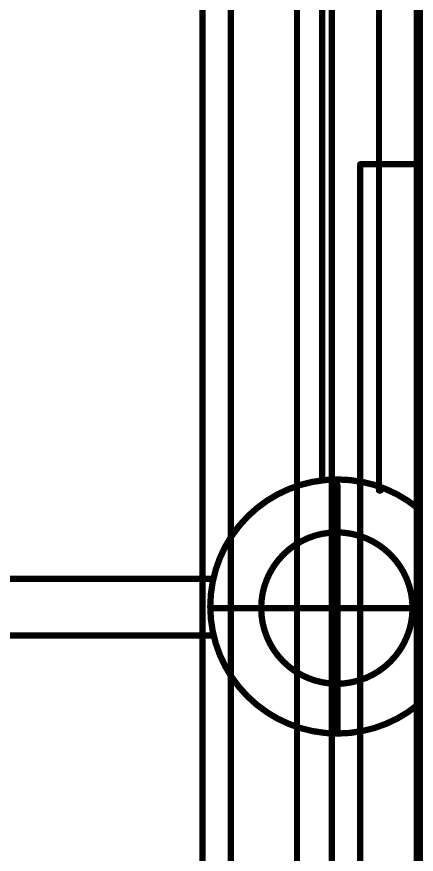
# Model space of a CAD drawing. Header units: millimetres. Extents: x 13 to 259, y -2 to 326.
# Drawn here: x 61.36 to 67.69, y 116.66 to 129.94 of the extents above; entities that cross this region are included whole.
import ezdxf

# ---------------------------------------------------------------- set-up
doc = ezdxf.new("R2010")
doc.units = ezdxf.units.MM
for name, color, linetype in [('Mechanical14', 56, 'Continuous'), ('Mechanical2', 216, 'Continuous'), ('Mechanical34', 56, 'Continuous'), ('Mechanical9', 56, 'Continuous')]:
    doc.layers.add(name, color=color, linetype=linetype)

msp = doc.modelspace()

# ---------------------------------------------------------------- linework, layer by layer
at = {"layer": 'Mechanical14', "const_width": 0.3}
msp.add_lwpolyline([(67.8, 71.1), (67.8, 132.1)], dxfattribs=at)
at = {"layer": 'Mechanical2', "const_width": 0.1}
for points in [[(64.303, 72.346), (64.303, 130.796)], [(64.753, 72.346), (64.753, 130.796)], [(66.353, 72.346), (66.353, 130.796)], [(66.803, 127.596), (78.803, 127.596)], [(66.803, 75.571), (66.803, 127.571)]]:
    msp.add_lwpolyline(points, dxfattribs=at)
at = {"layer": 'Mechanical2', "const_width": 0.05}
for points in [[(66.778, 127.596, 1), (66.828, 127.596, 1)], [(66.778, 127.571, 1), (66.828, 127.571, 1)]]:
    msp.add_lwpolyline(points, format="xyb", close=True, dxfattribs=at)
at = {"layer": 'Mechanical34', "const_width": 0.1}
for points in [[(67.1, 122.425), (67.1, 135.58)], [(66.2, 122.6), (66.2, 133.4)], [(66.44, 120.559), (66.44, 122.509)], [(67.1, 122.425), (67.125, 122.425)], [(57.032, 121.025), (64.463, 121.025)], [(64.482, 120.559), (66.432, 120.559)], [(66.44, 118.609), (66.44, 120.559)], [(66.44, 120.559), (68.382, 120.559)], [(57.025, 120.125), (64.475, 120.125)]]:
    msp.add_lwpolyline(points, dxfattribs=at)
at = {"layer": 'Mechanical34'}
for points, const_width in [([(68.454, 120.584, 1), (64.425, 120.584, 1)], 0.1), ([(66.175, 122.6, 1), (66.225, 122.6, 1)], 0.05), ([(66.415, 122.509, 1), (66.465, 122.509, 1)], 0.05), ([(67.075, 122.425, 1), (67.125, 122.425, 1)], 0.05), ([(67.075, 122.425, 1), (67.125, 122.425, 1)], 0.05), ([(67.1, 122.425, 1), (67.15, 122.425, 1)], 0.05), ([(67.632, 120.559, 1), (65.232, 120.559, 1)], 0.1), ([(64.438, 121.025, 1), (64.488, 121.025, 1)], 0.05), ([(64.4, 120.584, 1), (64.45, 120.584, 1)], 0.05), ([(64.457, 120.559, 1), (64.507, 120.559, 1)], 0.05), ([(65.207, 120.559, 1), (65.257, 120.559, 1)], 0.05), ([(66.407, 120.559, 1), (66.457, 120.559, 1)], 0.05), ([(66.415, 120.559, 1), (66.465, 120.559, 1)], 0.05), ([(66.415, 120.559, 1), (66.465, 120.559, 1)], 0.05), ([(66.415, 120.559, 1), (66.465, 120.559, 1)], 0.05), ([(67.607, 120.559, 1), (67.657, 120.559, 1)], 0.05), ([(64.45, 120.125, 1), (64.5, 120.125, 1)], 0.05), ([(66.415, 118.609, 1), (66.465, 118.609, 1)], 0.05)]:
    msp.add_lwpolyline(points, format="xyb", close=True, dxfattribs=dict(at, const_width=const_width))
at = {"layer": 'Mechanical9', "const_width": 0.1}
msp.add_lwpolyline([(65.8, 70.1), (65.8, 133.1)], dxfattribs=at)

doc.saveas('drawing.dxf')
